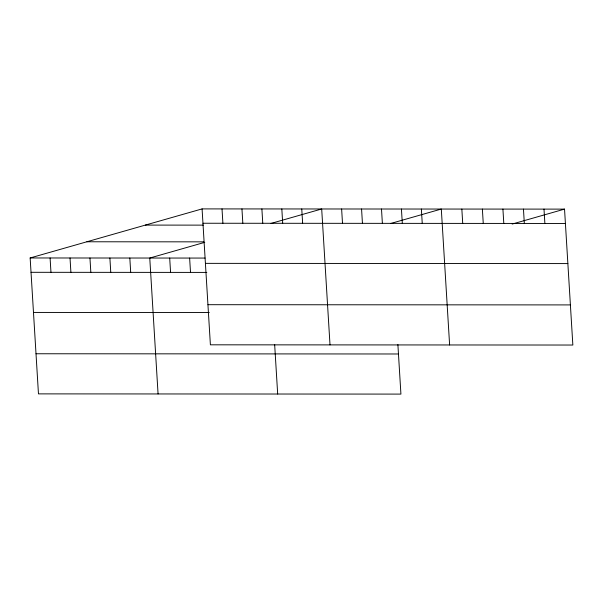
<?xml version="1.0" encoding="UTF-8"?>
<svg xmlns="http://www.w3.org/2000/svg" width="603" height="603" viewBox="0 0 603 603"><rect width="100%" height="100%" fill="white"/><g stroke="black" fill="none" stroke-linecap="round" stroke-linejoin="round"><path stroke-width="0.9" d="M397.89 344.584L400.92 394.098L38.464 393.88L30.15 257.963L202.08 208.902L564.536 209.12L572.85 345.037L210.394 344.818L202.08 208.902M204.749 242.346L149.763 258.039L158.069 393.947M271.064 223.419L321.693 208.977L330.007 344.886M390.676 223.494L441.306 209.045L449.619 344.961M512.166 224.067L564.536 209.12M202.962 223.246L565.418 223.464M145.346 225.092L203.339 225.13M86.885 241.773L203.776 241.848M30.15 257.963L205.035 258.069M205.412 263.36L567.868 263.586M31.024 272.307L206.814 272.413M207.945 304.696L570.393 304.914M33.482 312.429L209.271 312.535M36.007 353.757L398.462 353.984M543.996 209.113L544.878 223.457M523.457 209.098L524.339 223.442M502.917 209.083L503.799 223.427M482.377 209.075L483.259 223.419M461.845 209.06L462.72 223.404M421.369 209.037L422.243 223.381M401.432 209.022L402.314 223.366M381.495 209.007L382.377 223.359M361.566 209L362.441 223.344M341.63 208.985L342.504 223.329M301.756 208.962L302.638 223.306M281.827 208.947L282.701 223.298M274.651 344.509L277.681 394.023M261.89 208.94L262.765 223.283M241.954 208.924L242.828 223.268M222.017 208.917L222.899 223.261M189.628 258.061L190.51 272.405M169.692 258.046L170.574 272.398M129.826 258.024L130.7 272.368M109.889 258.016L110.764 272.36M89.953 258.001L90.834 272.345M70.023 257.986L70.898 272.337M50.087 257.978L50.961 272.322"/></g></svg>
